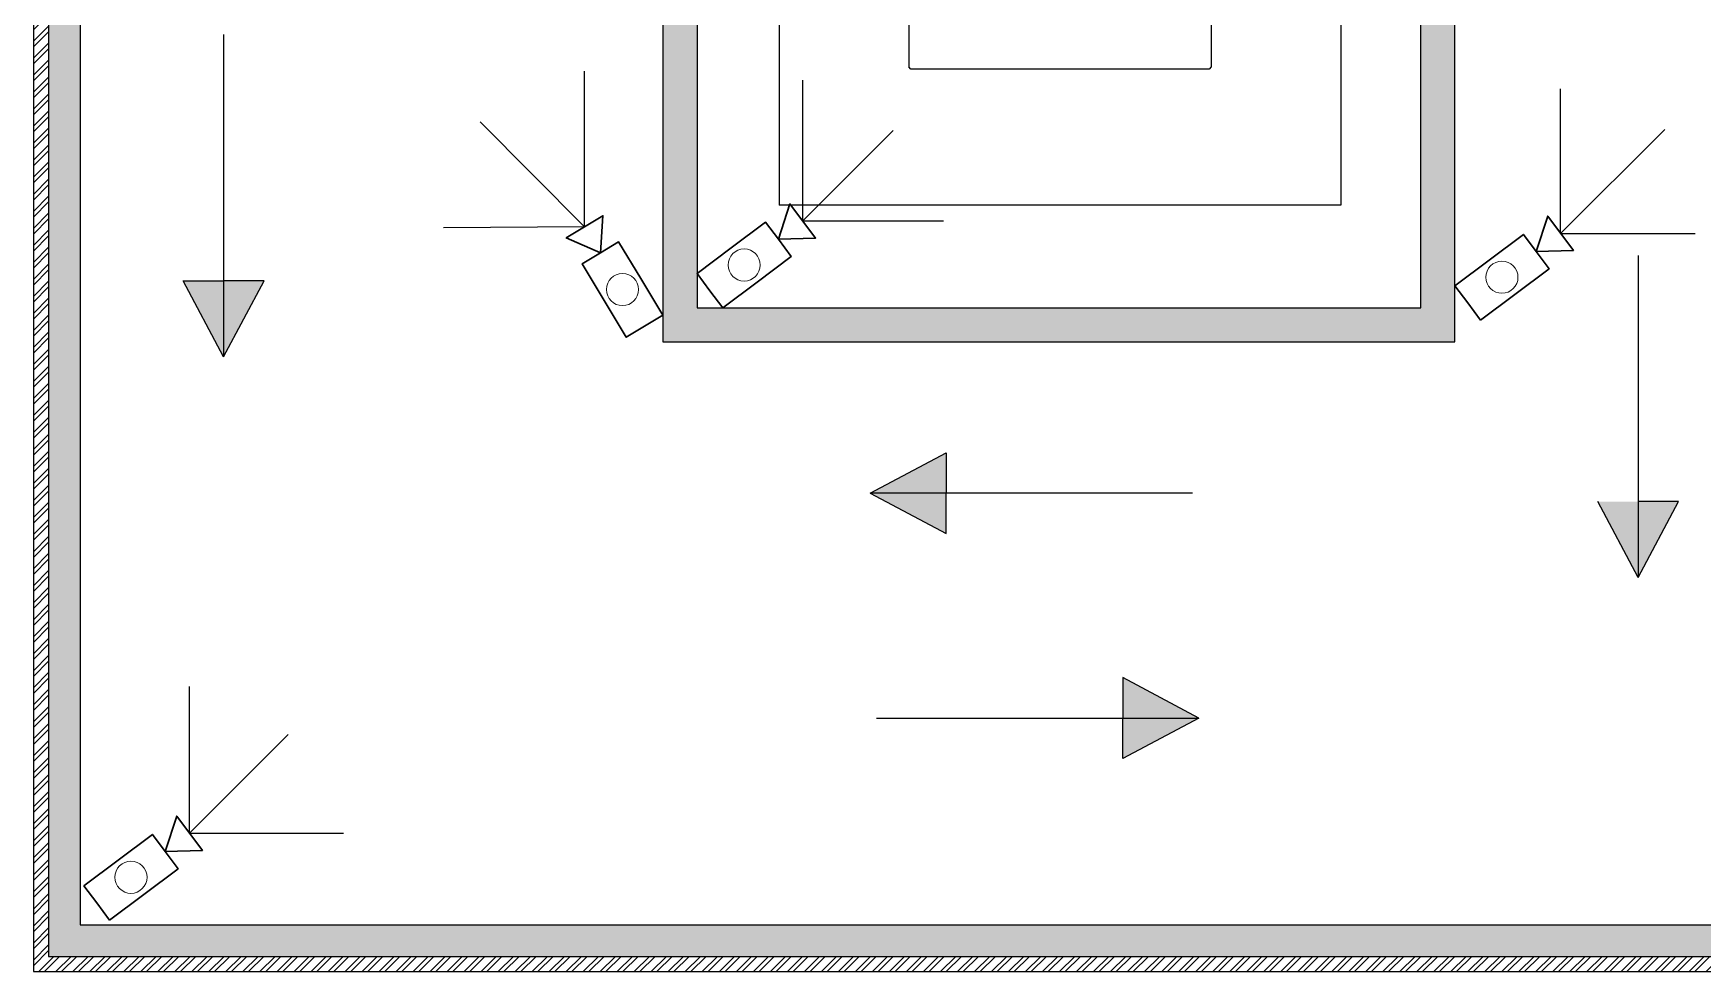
# Model space of a CAD drawing. Header units: millimetres. Extents: x 10193 to 57833, y 9963 to 44360.
# Drawn here: x 10593 to 23810, y 9963 to 17390 of the extents above; entities that cross this region are included whole.
import ezdxf

# ---------------------------------------------------------------- set-up
doc = ezdxf.new("R2010")
doc.units = ezdxf.units.MM
doc.set_wipeout_variables(frame=1)
doc.linetypes.add('DASHDOT_axis', pattern=[24, 20, -1.5, 1, -1.5])
for name, color, linetype in [('Камеры', 7, 'Continuous'), ('Сетка', 7, 'Continuous'), ('Стены', 7, 'Continuous')]:
    doc.layers.add(name, color=color, linetype=linetype)

# ---------------------------------------------------------------- blocks, each defined once
blk = doc.blocks.new('A$C7A17705F')
at = {"color": 0}
for p, q in [((0, 3430), (2600, 3430)), ((600, 2790), (610, 2800)), ((600, 1393.4), (600, 2790)), ((610, 2800), (1990, 2800)), ((1990, 2800), (2000, 2790)), ((2000, 0), (2000, 2790)), ((1200, 1471.7), (1200, 2200)), ((1200, 2200), (1400, 2200)), ((1400, 0), (1400, 2200)), ((0, 2150), (1200, 2150)), ((1250, 50), (1250, 2150)), ((1250, 2150), (1350, 2150)), ((1350, 50), (1350, 2150)), ((1400, 2150), (2600, 2150)), ((0, 1850), (1200, 1850)), ((1400, 1850), (2600, 1850)), ((0, 1550), (1200, 1550)), ((1400, 1550), (2600, 1550)), ((1200, 0), (1200, 1471.7)), ((0, 1250), (600, 1250)), ((600, 1171.7), (600, 1275.5)), ((625.5, 1250), (756.5, 1250)), ((756.5, 1250), (1200, 1250)), ((1400, 1250), (2600, 1250)), ((600, 1071.7), (600, 1171.7)), ((0, 950), (1200, 950)), ((1400, 950), (2600, 950)), ((0, 650), (1200, 650)), ((1400, 650), (2600, 650)), ((0, 350), (1200, 350)), ((1400, 350), (2600, 350)), ((0, 50), (1200, 50)), ((1250, 50), (1350, 50)), ((1400, 50), (2600, 50)), ((1200, 0), (1400, 0))]:
    blk.add_line(p, q, dxfattribs=at)
for p, q in [((0, 50), (0, 3430)), ((2600, 2150), (2600, 3430)), ((2600, 50), (2600, 2150)), ((1200, 1471.7), (756.5, 1250)), ((539.8, 1393.4), (655.6, 1393.4)), ((597.7, 1335.5), (539.8, 1393.4)), ((655.6, 1393.4), (597.7, 1335.5)), ((669.2, 1206.3), (600, 1275.5)), ((756.5, 1250), (669.2, 1206.3)), ((600, 1171.7), (600, 1071.7)), ((533.3, 1138.4), (0, 871.7)), ((600, 1071.7), (533.3, 1138.4))]:
    blk.add_line(p, q)
blk = doc.blocks.new('видеокамера с поворотным устройством')
blk.add_wipeout([(0, 2), (8, 2), (8, -2), (0, -2)])
at = {"color": 0, "lineweight": 20}
blk.add_circle((4, 0), 1.5, dxfattribs=at)
blk.add_wipeout([(8, 0), (10.85, 2), (10.85, -2)])
at = {"color": 0, "lineweight": 30}
blk.add_lwpolyline([(0, -2), (0, 0), (0, 2), (4, 2), (8, 2), (8, 0), (8, -2), (4, -2)], close=True, dxfattribs=at)
blk.add_lwpolyline([(8, 0), (10.85, -2), (10.85, 2), (8, 0)], dxfattribs=at)

msp = doc.modelspace()

# ---------------------------------------------------------------- hatches: boundary and pattern name
at = {"layer": 'Стены'}
h = msp.add_hatch(dxfattribs=at)
h.set_pattern_fill('ANSI32', color=256, scale=10)
h.paths.add_polyline_path([(57833, 42703), (10593, 42703), (10593, 9963), (26833, 9963), (26833, 14963), (57833, 14963)])
h.paths.add_polyline_path([(10713, 42583), (57713, 42583), (57713, 15083), (26713, 15083), (26713, 10083), (10713, 10083)], flags=16)
h.paths.add_polyline_path([(10963, 42333), (57463, 42333), (57463, 15333), (26463, 15333), (26463, 10333), (10963, 10333)], flags=0)
h.paths.add_polyline_path([(57463, 42333), (10963, 42333), (10963, 10333), (26463, 10333), (26463, 15333), (57463, 15333)], flags=0)
h = msp.add_hatch(dxfattribs=at)
h.set_pattern_fill('ANSI36', color=256, scale=10)
h.paths.add_polyline_path([(57713, 42583), (10713, 42583), (10713, 10083), (26713, 10083), (26713, 15083), (57713, 15083)])
h.paths.add_polyline_path([(10963, 42333), (57463, 42333), (57463, 15333), (26463, 15333), (26463, 10333), (10963, 10333)], flags=16)
h = msp.add_hatch(dxfattribs=at)
h.set_pattern_fill('ANSI36', color=256, scale=10)
h.paths.add_polyline_path([(15848, 42333), (15713, 42333), (15578, 42333), (15578, 14948), (21848, 14948), (21848, 23083), (21713, 23083), (21578, 23083), (21578, 15218), (15848, 15218)])
at = {"layer": 'Стены', "true_color": 0x2776bb}
h = msp.add_hatch(color=152, dxfattribs=at)
h.dxf.hatch_style = 1
h.paths.add_polyline_path([(12420, 15430), (12100, 15430), (12100, 14830)])
h.paths.add_polyline_path([(12100, 15430), (11780, 15430), (12100, 14830)])
h = msp.add_hatch(color=152, dxfattribs=at)
h.dxf.hatch_style = 1
h.paths.add_polyline_path([(17820, 13430), (17820, 13750), (17220, 13750)])
h.paths.add_polyline_path([(17820, 13750), (17820, 14070), (17220, 13750)])
h = msp.add_hatch(color=152, dxfattribs=at)
h.dxf.hatch_style = 1
h.paths.add_polyline_path([(23620, 13683), (23300, 13683), (23300, 13083)])
h.paths.add_polyline_path([(23300, 13683), (22980, 13683), (23300, 13083)])
h = msp.add_hatch(color=152, dxfattribs=at)
h.dxf.hatch_style = 1
h.paths.add_polyline_path([(19220, 12290), (19220, 11970), (19820, 11970)])
h.paths.add_polyline_path([(19220, 11970), (19220, 11650), (19820, 11970)])

# ---------------------------------------------------------------- linework, layer by layer
at = {"layer": 'Сетка', "linetype": 'DASHDOT_axis'}
msp.add_lwpolyline([(10713, 10083), (10714, 10083)], dxfattribs=at)
at = {"layer": 'Стены'}
for p, q in [((10593, 42703), (10593, 9963)), ((10713, 42583), (10713, 10083)), ((10963, 42333), (10963, 10333)), ((15848, 42333), (15848, 15218)), ((21578, 15218), (21578, 23083)), ((15848, 15218), (21578, 15218)), ((10963, 10333), (26463, 10333)), ((10713, 10083), (26713, 10083)), ((10593, 9963), (26833, 9963))]:
    msp.add_line(p, q, dxfattribs=at)
at = {"layer": 'Стены', "color": 7}
for p, q in [((15578, 42333), (15578, 14948)), ((21848, 14948), (21848, 23083)), ((15578, 14948), (21848, 14948))]:
    msp.add_line(p, q, dxfattribs=at)
at = {"layer": 'Стены', "color": 152, "true_color": 0x2776bb}
for p, q in [((12100, 17380), (12100, 14830)), ((23300, 15633), (23300, 13083)), ((12100, 14830), (11780, 15430)), ((11780, 15430), (12100, 15430)), ((12100, 14830), (12420, 15430)), ((12420, 15430), (12100, 15430)), ((17220, 13750), (17820, 14070)), ((17820, 14070), (17820, 13750)), ((19770, 13750), (17220, 13750)), ((17220, 13750), (17820, 13430)), ((17820, 13430), (17820, 13750)), ((23300, 13083), (22980, 13683)), ((23300, 13083), (23620, 13683)), ((23620, 13683), (23300, 13683)), ((19820, 11970), (19220, 12290)), ((19220, 12290), (19220, 11970)), ((17270, 11970), (19820, 11970)), ((19820, 11970), (19220, 11650)), ((19220, 11650), (19220, 11970))]:
    msp.add_line(p, q, dxfattribs=at)

# ---------------------------------------------------------------- block references
at = {"xscale": 1.71016225089935, "yscale": 1.71016225089935, "zscale": 1.71016225089935, "rotation": 180}
msp.add_blockref('A$C7A17705F', (20945, 21896), dxfattribs=at)

# ---------------------------------------------------------------- next in the draw order: block references
at = {"layer": 'Камеры', "color": 242, "true_color": 0xcd2027}
for p, xscale, yscale, zscale, rotation in [((15950, 15353), 84.73870062199373, 84.73870062199373, 84.73870062199373, 36.88534588141784), ((15433, 15072), 84.73870062199371, 84.73870062199371, 84.73870062199371, 121.1417473709722), ((21950, 15256), 84.73870062199373, 84.73870062199373, 84.73870062199373, 36.88534588141784), ((11095, 10506), 84.73870062199373, 84.73870062199373, 84.73870062199373, 36.88534588141784)]:
    msp.add_blockref('видеокамера с поворотным устройством', p, dxfattribs=dict(at, xscale=xscale, yscale=yscale, zscale=zscale, rotation=rotation))

# ---------------------------------------------------------------- next in the draw order: linework, layer by layer
for p, q in [((14958, 15859), (14958, 17090)), ((16685, 15905), (16685, 17020)), ((22685, 15807), (22685, 16950)), ((14958, 15859), (14130, 16690)), ((16685, 15905), (17400, 16620)), ((22685, 15807), (23510, 16630)), ((16685, 15905), (17800, 15905)), ((14958, 15859), (13840, 15850)), ((22685, 15807), (23750, 15807)), ((11830, 11058), (11830, 12220)), ((11830, 11058), (12610, 11840)), ((11830, 11058), (13050, 11058))]:
    msp.add_line(p, q, dxfattribs=at)

doc.saveas('drawing.dxf')
